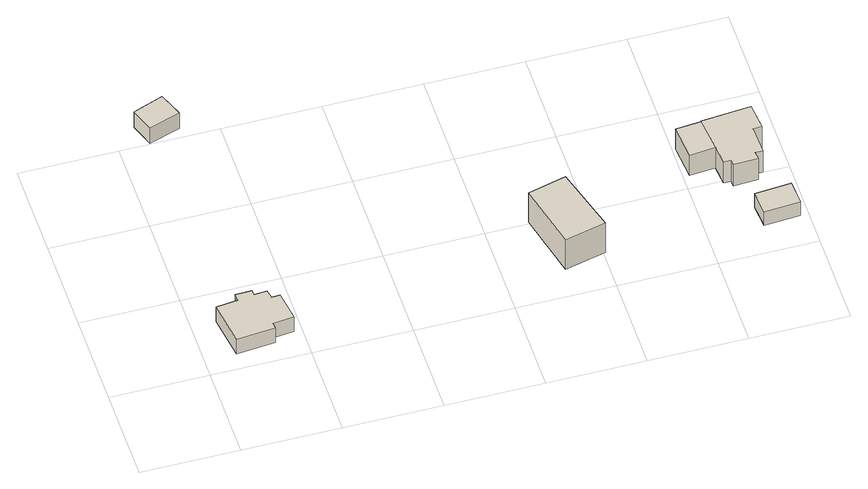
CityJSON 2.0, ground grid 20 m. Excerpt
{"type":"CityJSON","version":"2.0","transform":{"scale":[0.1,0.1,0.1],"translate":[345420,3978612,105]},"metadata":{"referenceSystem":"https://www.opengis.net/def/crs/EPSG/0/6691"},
"CityObjects":{
"building1":{"type":"Building","attributes":{"measuredHeight":5},"geometry":[{"type":"Solid","lod":"1","boundaries":[[[[0,1,2,3,4,5,6,7,8,9,10,11]],[[10,12,13,11]],[[9,14,12,10]],[[8,15,14,9]],[[7,16,15,8]],[[6,17,16,7]],[[5,18,17,6]],[[4,19,18,5]],[[3,20,19,4]],[[2,21,20,3]],[[1,22,21,2]],[[0,23,22,1]],[[11,13,23,0]],[[12,14,15,16,17,18,19,20,21,22,23,13]]]]}]},
"building2":{"type":"Building","attributes":{"measuredHeight":4.3},"geometry":[{"type":"Solid","lod":"1","boundaries":[[[[24,25,26,27]],[[26,28,29,27]],[[25,30,28,26]],[[24,31,30,25]],[[27,29,31,24]],[[28,30,31,29]]]]}]},
"building3":{"type":"Building","attributes":{"measuredHeight":9},"geometry":[{"type":"Solid","lod":"1","boundaries":[[[[32,33,34,35]],[[34,36,37,35]],[[33,38,36,34]],[[32,39,38,33]],[[35,37,39,32]],[[36,38,39,37]]]]}]},
"building4":{"type":"Building","attributes":{"measuredHeight":7.6},"geometry":[{"type":"Solid","lod":"1","boundaries":[[[[40,41,42,43]],[[42,44,45,43]],[[41,46,44,42]],[[40,47,46,41]],[[43,45,47,40]],[[44,46,47,45]]]]}]},
"building5":{"type":"Building","attributes":{"measuredHeight":4.5},"geometry":[{"type":"Solid","lod":"1","boundaries":[[[[48,49,50,51]],[[50,52,53,51]],[[49,54,52,50]],[[48,55,54,49]],[[51,53,55,48]],[[52,54,55,53]]]]}]},
"building6":{"type":"Building","attributes":{"measuredHeight":8.1},"geometry":[{"type":"Solid","lod":"1","boundaries":[[[[56,57,58,59,60,61,62,63,64,65,66]],[[65,67,68,66]],[[64,69,67,65]],[[63,70,69,64]],[[62,71,70,63]],[[61,72,71,62]],[[60,73,72,61]],[[59,74,73,60]],[[58,75,74,59]],[[57,76,75,58]],[[56,77,76,57]],[[66,68,77,56]],[[67,69,70,71,72,73,74,75,76,77,68]]]]}]}
},
"vertices":[
[52,4,49],[39,95,49],[84,100,49],[83,115,49],[116,116,49],[117,105,49],[143,107,49],[147,89,49],[164,90,49],[173,28,49],[130,24,49],[131,11,49],[130,24,89],[131,11,89],[173,28,89],[164,90,89],[147,89,89],[143,107,89],[117,105,89],[116,116,89],[83,115,89],[84,100,89],[39,95,89],[52,4,89],
[72,559,139],[91,509,139],[27,488,139],[10,536,139],[27,488,183],[10,536,183],[91,509,183],[72,559,183],
[763,216,20],[801,80,20],[716,60,20],[684,196,20],[716,60,101],[684,196,101],[801,80,101],[763,216,101],
[1062,228,20],[1009,223,20],[1003,296,20],[1055,300,20],[1003,296,76],[1055,300,76],[1009,223,76],[1062,228,76],
[1110,69,10],[1106,119,10],[1180,125,10],[1183,74,10],[1180,125,48],[1183,74,48],[1106,119,48],[1110,69,48],
[1156,309,19],[1161,253,19],[1143,252,19],[1145,193,19],[1129,193,19],[1131,177,19],[1081,175,19],[1080,187,19],[1065,187,19],[1062,228,19],[1055,300,19],[1062,228,78],[1055,300,78],[1065,187,78],[1080,187,78],[1081,175,78],[1131,177,78],[1129,193,78],[1145,193,78],[1143,252,78],[1161,253,78],[1156,309,78]
]}
